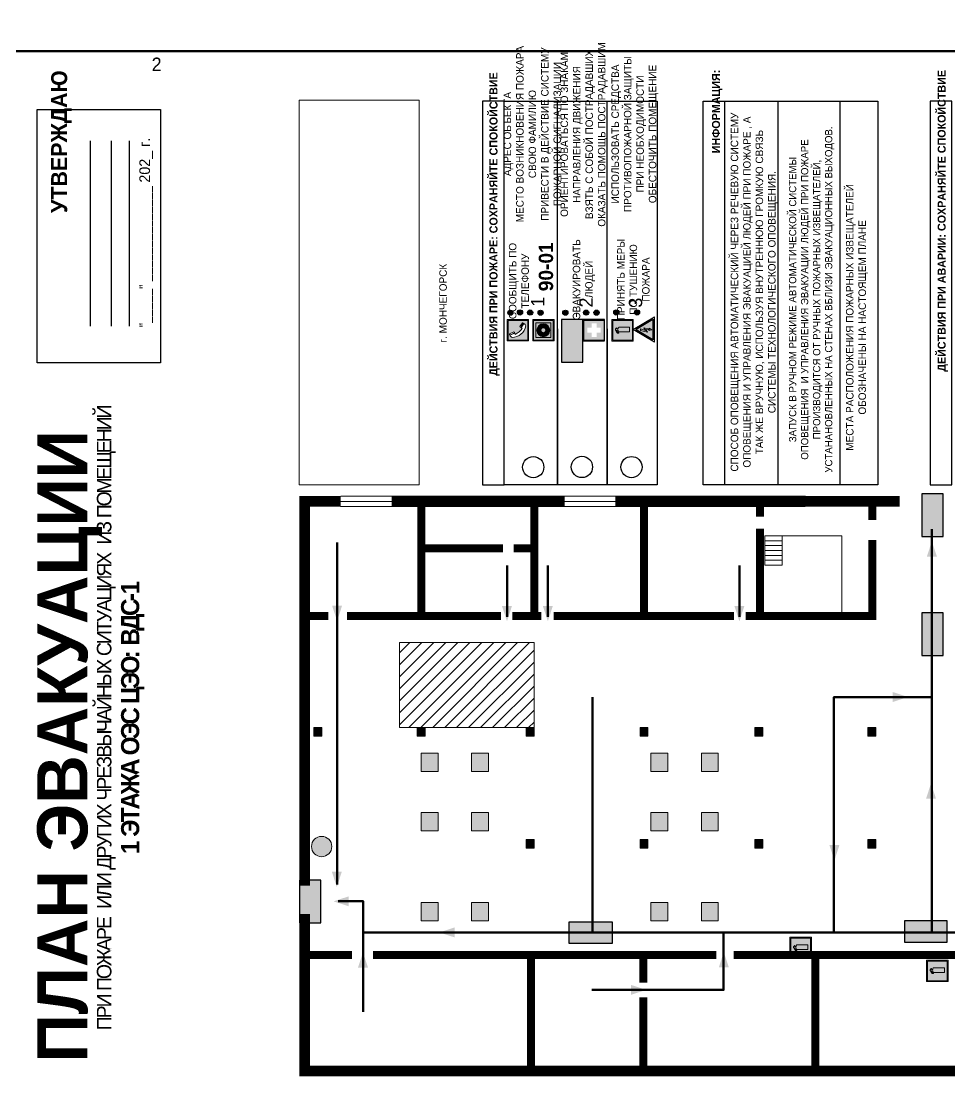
# Model space of a CAD drawing. Header units: millimetres. Extents: x 13114 to 67229, y 22859 to 38520.
# Drawn here: x 39599.9 to 39948, y 24697.9 to 25093.9 of the extents above; entities that cross this region are included whole.
import ezdxf

# ---------------------------------------------------------------- set-up
doc = ezdxf.new("R2010")
doc.units = ezdxf.units.MM
doc.layers.add('План_Штампы', color=7, linetype='Continuous')
doc.styles.add('обычный', font='arial.ttf')
picture_1 = doc.add_image_def('image1.jpg', size_in_pixel=(337, 105))

# ---------------------------------------------------------------- blocks, each defined once
blk = doc.blocks.new('A$C3E6D3DDE')
at = {"lineweight": 5}
h = blk.add_hatch(color=40, dxfattribs=at)
h.paths.add_polyline_path([(24.1, 1.45), (16.46, -11.35), (31.74, -11.35)])
h.paths.add_polyline_path([(24.09, -0.46), (30.03, -10.41), (18.14, -10.41)], flags=16)
h.paths.add_polyline_path([(24.54, -3.08), (23.41, -6.02), (25.13, -5.01), (24.33, -8.5), (24.82, -8.27), (23.79, -9.86), (23.4, -8.04), (23.8, -8.43), (24.04, -6.29), (22.39, -7.25), (23.44, -3.08)], flags=0)
h = blk.add_hatch(color=256, dxfattribs=at)
h.paths.add_polyline_path([(24.37, 0.03, 0.567511), (23.82, 0.03), (17.59, -10.4, 0.582454), (17.86, -10.88), (30.32, -10.88, 0.582149), (30.6, -10.4)])
h.paths.add_polyline_path([(24.09, -0.46), (18.14, -10.41), (30.03, -10.41)], flags=16)
h.paths.add_polyline_path([(24.54, -3.08), (23.41, -6.02), (25.13, -5.01), (24.33, -8.5), (24.82, -8.27), (23.79, -9.86), (23.4, -8.04), (23.8, -8.43), (24.04, -6.29), (22.39, -7.25), (23.44, -3.08)], flags=0)
h = blk.add_hatch(color=40, dxfattribs=at)
h.paths.add_polyline_path([(24.09, -0.46), (18.14, -10.41), (30.03, -10.41)])
h.paths.add_polyline_path([(24.82, -8.27), (23.79, -9.86), (23.4, -8.04), (23.8, -8.43), (24.04, -6.29), (22.39, -7.25), (23.44, -3.08), (24.54, -3.08), (23.41, -6.02), (25.13, -5.01), (24.33, -8.5)], flags=16)
at = {"color": 40, "lineweight": 5}
for p, q in [((16.46, -11.35), (24.1, 1.45)), ((24.1, 1.45), (31.74, -11.35))]:
    blk.add_line(p, q, dxfattribs=at)
at = {"lineweight": 5}
for p, q in [((17.59, -10.4), (23.82, 0.03)), ((24.37, 0.03), (30.6, -10.4)), ((18.14, -10.41), (24.09, -0.46)), ((23.44, -3.08), (22.39, -7.25)), ((22.39, -7.25), (24.04, -6.29)), ((23.41, -6.02), (24.54, -3.08)), ((25.13, -5.01), (23.41, -6.02)), ((24.54, -3.08), (23.44, -3.08)), ((24.04, -6.29), (23.8, -8.43)), ((24.09, -0.46), (30.03, -10.41)), ((24.33, -8.5), (25.13, -5.01)), ((17.86, -10.88), (30.32, -10.88)), ((18.14, -10.41), (30.03, -10.41)), ((23.8, -8.43), (23.4, -8.04)), ((23.4, -8.04), (23.79, -9.86)), ((23.79, -9.86), (24.82, -8.27)), ((24.82, -8.27), (24.33, -8.5))]:
    blk.add_line(p, q, dxfattribs=at)
at = {"color": 50, "lineweight": 5}
blk.add_line((31.74, -11.35), (16.46, -11.35), dxfattribs=at)
blk = doc.blocks.new('A$C456E1F9C')
at = {"lineweight": 5}
h = blk.add_hatch(color=242, dxfattribs=at)
h.paths.add_polyline_path([(0.51, -1.47), (0.51, -13.26), (12.29, -13.26), (12.29, -1.47)])
h.paths.add_polyline_path([(5.42, -4.95, -0.254479), (4.78, -5.4), (3.52, -2.53, -0.209735), (4.23, -2.4)], flags=16)
h.paths.add_polyline_path([(8.53, -8.6), (10.87, -10.17), (10.54, -10.76), (8.03, -9.13, -0.192251)], flags=16)
h.paths.add_polyline_path([(4.61, -5.49, 0.005518), (3.87, -5.72, 0.128647), (7.49, -10.01, 0.00809), (7.83, -9.33), (10.47, -10.97, -0.16736), (8.99, -12.25, -0.327862), (1.95, -3.95, -0.166952), (3.36, -2.62)], flags=16)
at = {"color": 242, "lineweight": 5}
for p, q in [((0, -13.77), (0, -0.97)), ((12.8, -0.97), (0, -0.97)), ((4.61, -5.49), (3.36, -2.62)), ((3.52, -2.53), (4.78, -5.4)), ((4.23, -2.4), (5.42, -4.95)), ((12.8, -13.77), (12.8, -0.97)), ((7.83, -9.33), (10.47, -10.97)), ((8.03, -9.13), (10.54, -10.76)), ((10.81, -10.12), (8.53, -8.6)), ((10.54, -10.76), (10.8, -10.3)), ((10.8, -10.3), (10.81, -10.12)), ((0, -13.77), (12.8, -13.77))]:
    blk.add_line(p, q, dxfattribs=at)
blk.add_lwpolyline([(0.51, -1.47), (12.29, -1.47), (12.29, -13.26), (0.51, -13.26)], close=True, dxfattribs=at)
for centre, radius, start, end in [((4.59, -5.34), 2.99, 114.28453, 152.19739), ((11.12, -3.31), 9.19, 183.99153, 256.60086), ((4.02, -3.27), 0.891, 76.32839, 123.70924), ((14.98, -39.1), 35.17, 107.14873, 108.41345), ((13.86, -0.94), 11.08, 205.55365, 234.87622), ((4.68, -4.59), 0.824, 276.9621, 334.07228), ((-13.31, 0.8), 23.44, 332.54871, 334.40268), ((8.94, -9.5), 0.989, 114.40924, 157.93883), ((7.87, -9.46), 3, 291.92908, 329.9329)]:
    blk.add_arc(centre, radius, start, end, dxfattribs=at)
blk = doc.blocks.new('A$C54414219')
at = {"true_color": 0xffffff}
h = blk.add_hatch(color=7, dxfattribs=at)
h.paths.add_polyline_path([(2.39, -9.45), (2.39, -18.3), (11.23, -18.3), (11.23, -9.45)], flags=0)
h.paths.add_polyline_path([(10.71, -13.87, -1), (2.92, -13.87, -1)], flags=0)
h.paths.add_polyline_path([(8.3, -13.87, -1), (5.33, -13.87, -1)], flags=0)
h.paths.add_polyline_path([(0.41, -7.47), (0.41, -20.27), (13.21, -20.27), (13.21, -7.47)])
h.paths.add_polyline_path([(0.92, -19.77), (12.71, -19.77), (12.71, -7.98), (0.92, -7.98)], flags=16)
h.paths.add_polyline_path([(11.23, -9.45), (11.23, -18.3), (2.39, -18.3), (2.39, -9.45)], flags=0)
at = {"lineweight": 5}
h = blk.add_hatch(color=242, dxfattribs=at)
h.paths.add_polyline_path([(12.71, -7.98), (0.92, -7.98), (0.92, -19.77), (12.71, -19.77)])
h.paths.add_polyline_path([(11.23, -18.3), (2.39, -18.3), (2.39, -9.45), (11.23, -9.45)], flags=16)
h.paths.add_polyline_path([(10.71, -13.87, -1), (2.92, -13.87, -1)], flags=0)
h.paths.add_polyline_path([(8.3, -13.87, -1), (5.33, -13.87, -1)], flags=0)
at = {"true_color": 0xffffff}
h = blk.add_hatch(color=7, dxfattribs=at)
h.paths.add_polyline_path([(2.39, -9.45), (2.39, -18.3), (11.23, -18.3), (11.23, -9.45)])
h.paths.add_polyline_path([(10.71, -13.87, -1), (2.92, -13.87, -1)], flags=16)
h.paths.add_polyline_path([(8.3, -13.87, -1), (5.33, -13.87, -1)], flags=0)
at = {"lineweight": 5}
h = blk.add_hatch(color=242, dxfattribs=at)
h.paths.add_polyline_path([(2.92, -13.87, 1), (10.71, -13.87, 1)])
h.paths.add_polyline_path([(8.3, -13.87, -1), (5.33, -13.87, -1)], flags=16)
at = {"color": 242, "lineweight": 5}
for p, q in [((0.41, -20.27), (0.41, -7.47)), ((0.41, -7.47), (13.21, -7.47)), ((0.41, -7.47), (13.21, -7.47)), ((13.21, -20.27), (13.21, -7.47)), ((0.41, -20.27), (13.21, -20.27))]:
    blk.add_line(p, q, dxfattribs=at)
for points in [[(0.92, -7.98), (12.71, -7.98), (12.71, -19.77), (0.92, -19.77)], [(2.39, -9.45), (11.23, -9.45), (11.23, -18.3), (2.39, -18.3)]]:
    blk.add_lwpolyline(points, close=True, dxfattribs=at)
for radius in [3.89, 1.49]:
    blk.add_circle((6.81, -13.87), radius, dxfattribs=at)
blk = doc.blocks.new('A$C32E8229D')
at = {"true_color": 0xffffff}
blk.add_hatch(color=7, dxfattribs=at).paths.add_polyline_path([(0, 0), (0, -8), (16, -8), (16, 0)])
h = blk.add_hatch(color=126)
h.paths.add_polyline_path([(0.2, -0.2), (15.8, -0.2), (15.8, -7.8), (0.2, -7.8)])
h.paths.add_polyline_path([(13.49, -2.05), (12.08, -2.05), (11.37, -2.63, 0.162397), (11.29, -2.84), (11.29, -3.63), (10.35, -3.63), (10.35, -4.05), (11.68, -4.05), (11.68, -3.48), (12.26, -4.28), (11.29, -5.1), (11.29, -6.78), (11.85, -6.78), (11.85, -5.44), (12.8, -4.64), (12.8, -5.94), (14.46, -5.94), (14.46, -5.39), (13.45, -5.39), (13.45, -3.97), (12.46, -2.59), (13.15, -2.59), (13.69, -3.34), (14.18, -3)], flags=16)
h.paths.add_polyline_path([(10.74, -1.82, 1), (11.8, -1.82, 1)], flags=16)
h.paths.add_polyline_path([(9.39, -3.59), (5.99, -3.59), (6.56, -3.03), (5.91, -3.03), (5.1, -3.83), (5.91, -4.64), (6.56, -4.64), (5.99, -4.09), (9.39, -4.09)], flags=16)
h.paths.add_polyline_path([(4.29, -1.08), (1.72, -1.08), (1.72, -6.6), (4.29, -6.6)], flags=16)
at = {"color": 126}
blk.add_lwpolyline([(16, -8), (0, -8), (0, 0), (16, 0)], close=True, dxfattribs=at)
blk = doc.blocks.new('A$C18900ED3')
h = blk.add_hatch(color=126)
h.paths.add_polyline_path([(-0.18, -0.18), (-7.02, -0.18), (-7.02, -7.02), (-0.18, -7.02)])
h.paths.add_polyline_path([(-5.89, -4.46), (-5.89, -2.77), (-4.46, -2.77), (-4.46, -1.31), (-2.77, -1.31), (-2.77, -2.77), (-1.33, -2.77), (-1.33, -4.46), (-2.77, -4.46), (-2.77, -5.89), (-4.46, -5.89), (-4.46, -4.46)], flags=16)
at = {"color": 126}
for p, q in [((-7.2, 0), (-7.2, -7.2)), ((0, 0), (-7.2, 0)), ((0, -7.2), (0, 0)), ((-7.02, -7.02), (-7.02, -0.18)), ((-7.02, -0.18), (-0.18, -0.18)), ((-0.18, -0.18), (-0.18, -7.02)), ((-0.18, -7.02), (-7.02, -7.02)), ((-7.2, -7.2), (0, -7.2))]:
    blk.add_line(p, q, dxfattribs=at)
blk = doc.blocks.new('A$C3AD82952')
at = {"true_color": 0xf5f5ff}
h = blk.add_hatch(color=7, dxfattribs=at)
h.dxf.hatch_style = 1
h.paths.add_polyline_path([(8.21, 8.73, 0.414214), (7.89, 9.05), (7.22, 9.05), (7.22, 9.92), (7.59, 9.92, 1), (7.57, 10.36), (7.22, 10.36), (7.22, 10.6), (6.43, 10.6), (6.43, 10.36), (6.01, 10.36), (4.74, 9.59), (4.74, 8.69), (4.98, 8.73), (4.98, 9.26), (6.12, 9.91), (6.43, 9.91), (6.43, 9.05), (5.76, 9.05, 0.414214), (5.44, 8.73), (5.44, 2.2), (8.21, 2.2)], flags=0)
h.paths.add_polyline_path([(12.8, 12.8), (0, 12.8), (0, 0), (12.8, 0)])
h.paths.add_polyline_path([(0.51, 12.29), (12.29, 12.29), (12.29, 0.51), (0.51, 0.51)], flags=16)
h.paths.add_polyline_path([(4.74, 9.59), (6.01, 10.36), (6.43, 10.36), (6.43, 10.6), (7.22, 10.6), (7.22, 10.36), (7.59, 10.36, -0.94586), (7.59, 9.92), (7.22, 9.92), (7.22, 9.05), (7.89, 9.05, -0.414214), (8.21, 8.73), (8.21, 2.2), (5.44, 2.2), (5.44, 8.73, -0.414214), (5.76, 9.05), (6.43, 9.05), (6.43, 9.91), (6.12, 9.91), (4.98, 9.26), (4.98, 8.73), (4.74, 8.69)], flags=0)
h = blk.add_hatch(color=242)
h.dxf.hatch_style = 1
h.paths.add_polyline_path([(12.29, 12.29), (0.51, 12.29), (0.51, 0.51), (12.29, 0.51)])
h.paths.add_polyline_path([(4.74, 8.69), (4.74, 9.59), (6.01, 10.36), (6.43, 10.36), (6.43, 10.6), (7.22, 10.6), (7.22, 10.36), (7.59, 10.36, -0.94586), (7.59, 9.92), (7.22, 9.92), (7.22, 9.05), (7.89, 9.05, -0.414214), (8.21, 8.73), (8.21, 2.2), (5.44, 2.2), (5.44, 8.73, -0.414214), (5.76, 9.05), (6.43, 9.05), (6.43, 9.91), (6.12, 9.91), (4.98, 9.26), (4.98, 8.73)], flags=16)
h = blk.add_hatch(color=7, dxfattribs=at)
h.dxf.hatch_style = 1
h.paths.add_polyline_path([(8.21, 8.73, 0.414214), (7.89, 9.05), (7.22, 9.05), (7.22, 9.92), (7.59, 9.92, 1), (7.57, 10.36), (7.22, 10.36), (7.22, 10.6), (6.43, 10.6), (6.43, 10.36), (6.01, 10.36), (4.74, 9.59), (4.74, 8.69), (4.98, 8.73), (4.98, 9.26), (6.12, 9.91), (6.43, 9.91), (6.43, 9.05), (5.76, 9.05, 0.414214), (5.44, 8.73), (5.44, 2.2), (8.21, 2.2)])
at = {"color": 242, "lineweight": 5}
for p, q in [((0, 0), (0, 12.8)), ((0, 12.8), (12.8, 12.8)), ((12.8, 0), (12.8, 12.8)), ((6.01, 10.36), (4.74, 9.59)), ((4.74, 9.59), (4.74, 8.69)), ((4.74, 8.69), (4.98, 8.73)), ((4.98, 9.26), (6.12, 9.91)), ((4.98, 8.73), (4.98, 9.26)), ((5.44, 2.2), (5.44, 8.73)), ((5.76, 9.05), (6.43, 9.05)), ((6.01, 10.36), (6.43, 10.36)), ((6.12, 9.91), (6.43, 9.91)), ((7.22, 10.6), (6.43, 10.6)), ((6.43, 10.6), (6.43, 10.36)), ((6.43, 9.91), (6.43, 9.05)), ((7.22, 10.36), (7.22, 10.6)), ((7.59, 10.36), (7.22, 10.36)), ((7.22, 9.05), (7.22, 9.92)), ((7.59, 9.92), (7.22, 9.92)), ((7.89, 9.05), (7.22, 9.05)), ((8.21, 2.2), (8.21, 8.73)), ((0, 0), (12.8, 0)), ((5.44, 2.2), (8.21, 2.2))]:
    blk.add_line(p, q, dxfattribs=at)
blk.add_lwpolyline([(0.51, 12.29), (12.29, 12.29), (12.29, 0.51), (0.51, 0.51)], close=True, dxfattribs=at)
for centre, radius, start, end in [((5.76, 8.73), 0.32, 90, 180), ((7.58, 10.14), 0.223, 273.18746, 86.81254), ((7.89, 8.73), 0.32, 0, 90)]:
    blk.add_arc(centre, radius, start, end, dxfattribs=at)
blk = doc.blocks.new('A$C7B8C2D5B')
at = {"lineweight": 0}
h = blk.add_hatch(color=5, dxfattribs=at)
h.dxf.hatch_style = 1
h.paths.add_polyline_path([(1.4, -3.02, 1), (-2.11, -3.02, 1)])
at = {"color": 5, "lineweight": 0}
blk.add_circle((-0.36, -3.02), 1.75, dxfattribs=at)
blk = doc.blocks.new('A$C7B4425F7')
at = {"true_color": 0xffffff}
blk.add_hatch(color=7, dxfattribs=at).paths.add_polyline_path([(0, 0), (-16, 0), (-16, -8), (0, -8)])
h = blk.add_hatch(color=126)
h.paths.add_polyline_path([(-0.2, -0.2), (-15.8, -0.2), (-15.8, -7.8), (-0.2, -7.8)])
h.paths.add_polyline_path([(-11.76, -2.03), (-11.76, -3.66), (-11.17, -3.66, -0.568275), (-11.17, -6.18), (-12.58, -6.18), (-12.58, -2.03)], flags=16)
h.paths.add_polyline_path([(-13.33, -4.12, -0.495768), (-13.59, -6.18), (-15.03, -6.18), (-15.03, -2.03), (-13.59, -2.03, -0.487973)], flags=16)
h.paths.add_polyline_path([(-10.25, -2.03), (-9.48, -2.03), (-9.48, -6.18), (-10.25, -6.18)], flags=16)
h.paths.add_polyline_path([(-13.84, -3.69), (-14.24, -3.69), (-14.24, -3.03), (-13.9, -3.03, -0.692621)], flags=0)
h.paths.add_polyline_path([(-9.15, -2.03), (-8.4, -2.03), (-8.04, -3.07), (-7.68, -2.03), (-6.93, -2.03), (-7.64, -4.1), (-6.93, -6.18), (-7.68, -6.18), (-8.04, -5.14), (-8.4, -6.18), (-9.15, -6.18), (-8.44, -4.1)], flags=16)
h.paths.add_polyline_path([(-11.76, -4.46), (-11.42, -4.46, -0.692621), (-11.36, -5.12), (-11.76, -5.12)], flags=0)
h.paths.add_polyline_path([(-13.9, -5.2), (-14.24, -5.2), (-14.24, -4.55), (-13.84, -4.55, -0.708038)], flags=0)
edge = h.paths.add_edge_path(flags=16)
edge.add_ellipse((-5.51, -4.08), major_axis=(0, 2.05), ratio=0.586184, start_angle=0, end_angle=360)
edge = h.paths.add_edge_path(flags=0)
edge.add_ellipse((-5.51, -4.08), major_axis=(0, 1.14), ratio=0.454828, start_angle=0, end_angle=360)
h.paths.add_polyline_path([(-4.13, -4.96, 0.377264), (-3.48, -4.52, 0.0555), (-3.16, -2.03), (-1.66, -2.03), (-1.66, -4.96), (-0.96, -4.96), (-0.96, -7.01), (-1.75, -7.01), (-1.75, -6.18), (-3.3, -6.18), (-3.3, -7.02), (-4.13, -7.02)], flags=16)
h.paths.add_polyline_path([(-2.73, -2.91), (-2.28, -2.91), (-2.28, -4.96), (-3.05, -4.96, 0.079136)], flags=0)
at = {"color": 126}
blk.add_lwpolyline([(-16, -8), (0, -8), (0, 0), (-16, 0)], close=True, dxfattribs=at)

msp = doc.modelspace()

# ---------------------------------------------------------------- hatches: boundary and pattern name
at = {"lineweight": 0}
h = msp.add_hatch(color=256, dxfattribs=at)
h.dxf.hatch_style = 1
h.paths.add_polyline_path([(39783.26, 24983.65, 1), (39783.26, 24985.58, 1)])
h = msp.add_hatch(color=256, dxfattribs=at)
h.dxf.hatch_style = 1
h.paths.add_polyline_path([(39786.84, 24983.75, 1), (39786.84, 24985.68, 1)])
h = msp.add_hatch(color=256, dxfattribs=at)
h.dxf.hatch_style = 1
h.paths.add_polyline_path([(39790.65, 24983.71, 1), (39790.65, 24985.65, 1)])
h = msp.add_hatch(color=256, dxfattribs=at)
h.dxf.hatch_style = 1
h.paths.add_polyline_path([(39794.58, 24983.63, 1), (39794.58, 24985.56, 1)])
h = msp.add_hatch(color=256, dxfattribs=at)
h.dxf.hatch_style = 1
h.paths.add_polyline_path([(39803.85, 24983.64, 1), (39803.85, 24985.57, 1)])
h = msp.add_hatch(color=256, dxfattribs=at)
h.dxf.hatch_style = 1
h.paths.add_polyline_path([(39811.63, 24983.68, 1), (39811.63, 24985.62, 1)])
h = msp.add_hatch(color=256, dxfattribs=at)
h.dxf.hatch_style = 1
h.paths.add_polyline_path([(39815.53, 24983.68, 1), (39815.53, 24985.61, 1)])
h = msp.add_hatch(color=256, dxfattribs=at)
h.dxf.hatch_style = 1
h.paths.add_polyline_path([(39822.95, 24983.73, 1), (39822.95, 24985.67, 1)])
h = msp.add_hatch(color=256, dxfattribs=at)
h.dxf.hatch_style = 1
h.paths.add_polyline_path([(39830.72, 24983.74, 1), (39830.72, 24985.67, 1)])
h = msp.add_hatch(dxfattribs=at)
h.set_pattern_fill('ANSI31', color=256)
h.set_pattern_definition([(45, (-5124.5903, 20334.6388), (-2.24506403, 2.24506403), [])])
h.paths.add_polyline_path([(39741.73, 24829.15), (39748.35, 24829.15), (39748.35, 24829.15), (39751.32, 24829.15), (39792.13, 24829.15), (39792.13, 24860.99), (39741.73, 24860.99)])
h = msp.add_hatch(color=256, dxfattribs=at)
h.dxf.hatch_style = 1
h.paths.add_polyline_path([(39712.6, 24825.94), (39712.6, 24829.15), (39709.63, 24829.15), (39709.63, 24825.94)])
h = msp.add_hatch(color=256, dxfattribs=at)
h.dxf.hatch_style = 1
h.paths.add_polyline_path([(39751.32, 24825.94), (39751.32, 24829.15), (39748.35, 24829.15), (39748.35, 24825.94)])
h = msp.add_hatch(color=256, dxfattribs=at)
h.dxf.hatch_style = 1
h.paths.add_polyline_path([(39792.13, 24825.94), (39792.13, 24829.15), (39789.16, 24829.15), (39789.16, 24825.94)])
h = msp.add_hatch(color=256, dxfattribs=at)
h.dxf.hatch_style = 1
h.paths.add_polyline_path([(39834.82, 24825.94), (39834.82, 24829.15), (39831.84, 24829.15), (39831.84, 24825.94)])
h = msp.add_hatch(color=256, dxfattribs=at)
h.dxf.hatch_style = 1
h.paths.add_polyline_path([(39877.85, 24825.94), (39877.85, 24829.15), (39874.88, 24829.15), (39874.88, 24825.94)])
h = msp.add_hatch(color=256, dxfattribs=at)
h.dxf.hatch_style = 1
h.paths.add_polyline_path([(39920.15, 24825.94), (39920.15, 24829.15), (39917.18, 24829.15), (39917.18, 24825.94)])
h = msp.add_hatch(color=256, dxfattribs=at)
h.dxf.hatch_style = 1
h.paths.add_polyline_path([(39749.81, 24812.68), (39756.16, 24812.68), (39756.16, 24819.54), (39749.81, 24819.54)])
h = msp.add_hatch(color=256, dxfattribs=at)
h.dxf.hatch_style = 1
h.paths.add_polyline_path([(39768.69, 24812.68), (39775.04, 24812.68), (39775.04, 24819.54), (39768.69, 24819.54)])
h = msp.add_hatch(color=256, dxfattribs=at)
h.dxf.hatch_style = 1
h.paths.add_polyline_path([(39835.94, 24812.68), (39842.29, 24812.68), (39842.29, 24819.54), (39835.94, 24819.54)])
h = msp.add_hatch(color=256, dxfattribs=at)
h.dxf.hatch_style = 1
h.paths.add_polyline_path([(39854.82, 24812.68), (39861.17, 24812.68), (39861.17, 24819.54), (39854.82, 24819.54)])
h = msp.add_hatch(color=256, dxfattribs=at)
h.dxf.hatch_style = 1
h.paths.add_polyline_path([(39749.81, 24790.46), (39756.16, 24790.46), (39756.16, 24797.32), (39749.81, 24797.32)])
h = msp.add_hatch(color=256, dxfattribs=at)
h.dxf.hatch_style = 1
h.paths.add_polyline_path([(39768.69, 24790.46), (39775.04, 24790.46), (39775.04, 24797.32), (39768.69, 24797.32)])
h = msp.add_hatch(color=256, dxfattribs=at)
h.dxf.hatch_style = 1
h.paths.add_polyline_path([(39835.94, 24790.46), (39842.29, 24790.46), (39842.29, 24797.32), (39835.94, 24797.32)])
h = msp.add_hatch(color=256, dxfattribs=at)
h.dxf.hatch_style = 1
h.paths.add_polyline_path([(39854.82, 24790.46), (39861.17, 24790.46), (39861.17, 24797.32), (39854.82, 24797.32)])
h = msp.add_hatch(color=256, dxfattribs=at)
h.dxf.hatch_style = 1
h.paths.add_polyline_path([(39792.13, 24783.95), (39792.13, 24787.17), (39789.16, 24787.17), (39789.16, 24783.95)])
h = msp.add_hatch(color=256, dxfattribs=at)
h.dxf.hatch_style = 1
h.paths.add_polyline_path([(39834.82, 24783.95), (39834.82, 24787.17), (39831.84, 24787.17), (39831.84, 24783.95)])
h = msp.add_hatch(color=256, dxfattribs=at)
h.dxf.hatch_style = 1
h.paths.add_polyline_path([(39877.85, 24783.95), (39877.85, 24787.17), (39874.88, 24787.17), (39874.88, 24783.95)])
h = msp.add_hatch(color=256, dxfattribs=at)
h.dxf.hatch_style = 1
h.paths.add_polyline_path([(39920.15, 24783.95), (39920.15, 24787.17), (39917.18, 24787.17), (39917.18, 24783.95)])
h = msp.add_hatch(color=256, dxfattribs=at)
h.dxf.hatch_style = 1
h.paths.add_polyline_path([(39749.81, 24756.68), (39756.16, 24756.68), (39756.16, 24763.54), (39749.81, 24763.54)])
h = msp.add_hatch(color=256, dxfattribs=at)
h.dxf.hatch_style = 1
h.paths.add_polyline_path([(39768.69, 24756.68), (39775.04, 24756.68), (39775.04, 24763.54), (39768.69, 24763.54)])
h = msp.add_hatch(color=256, dxfattribs=at)
h.dxf.hatch_style = 1
h.paths.add_polyline_path([(39835.94, 24756.68), (39842.29, 24756.68), (39842.29, 24763.54), (39835.94, 24763.54)])
h = msp.add_hatch(color=256, dxfattribs=at)
h.dxf.hatch_style = 1
h.paths.add_polyline_path([(39854.82, 24756.68), (39861.17, 24756.68), (39861.17, 24763.54), (39854.82, 24763.54)])

# ---------------------------------------------------------------- linework, layer by layer
at = {"color": 6, "lineweight": 100}
for points in [[(39586.42, 25477.6), (40186.42, 25477.6), (40186.42, 25082.6), (39586.42, 25082.6)], [(39586.42, 25477.6), (40186.42, 25477.6), (40186.42, 25082.6), (39586.42, 25082.6)], [(39586.42, 25082.6), (40186.42, 25082.6), (40186.42, 24687.6), (39586.42, 24687.6)], [(39586.42, 25082.6), (40186.42, 25082.6), (40186.42, 24687.6), (39586.42, 24687.6)]]:
    msp.add_lwpolyline(points, close=True, dxfattribs=at)
for points in [[(39780.9, 24920.1), (39780.9, 25063.87), (39772.85, 25063.87), (39772.85, 24920.1)], [(39780.9, 24920.1), (39780.9, 25063.87), (39838.3, 25063.87), (39838.3, 24920.1)], [(39948.67, 24920.1), (39948.67, 25063.87), (39940.62, 25063.87), (39940.62, 24920.1)], [(39605.88, 24965.77), (39605.88, 25060.77), (39652.09, 25060.77), (39652.09, 24965.77)]]:
    msp.add_lwpolyline(points, close=True)
for points in [[(39800.9, 24978.52), (39800.9, 24920.1), (39800.9, 25063.87)], [(39819.47, 24978.52), (39819.47, 24920.1), (39819.47, 25063.87)], [(39625.93, 24979.52), (39625.93, 25049.05)], [(39633.69, 24979.52), (39633.69, 25049.05)], [(39640.48, 24979.52), (39640.48, 25049.05)]]:
    msp.add_lwpolyline(points)
at = {"color": 0}
msp.add_lwpolyline([(39855.53, 24920.1), (39855.53, 25063.87), (39920.98, 25063.87), (39920.98, 24920.1)], close=True, dxfattribs=at)
for points in [[(39863.58, 24920.1), (39863.58, 25063.87)], [(39883.58, 24920.1), (39883.58, 25063.87)], [(39906.83, 24920.1), (39906.83, 25063.87)]]:
    msp.add_lwpolyline(points, dxfattribs=at)
at = {"lineweight": 0}
for points, const_width in [([(39706.19, 24769.9), (39706.19, 24913.92), (39719.7, 24913.92)], 4), ([(39738.75, 24913.92), (39803.65, 24913.92)], 4), ([(39749.93, 24870.94), (39749.93, 24914.4), (39749.93, 24896.3), (39780.53, 24896.3)], 3), ([(39784.44, 24896.3), (39792.24, 24896.3), (39792.24, 24912.37), (39792.24, 24870.94)], 3), ([(39822.6, 24913.92), (39929.2, 24913.92)], 4), ([(39833.31, 24870.94), (39833.31, 24912.69)], 3), ([(39876.75, 24908.18), (39876.75, 24913.04)], 3), ([(39918.88, 24906.92), (39918.88, 24912.99)], 3), ([(39876.75, 24870.94), (39876.75, 24903.64)], 3), ([(39871.37, 24870.94), (39918.88, 24870.94), (39918.88, 24899.46)], 3), ([(39706.19, 24870.94), (39715, 24870.94)], 3), ([(39721.96, 24870.94), (39779.68, 24870.94)], 3), ([(39784.01, 24870.94), (39794.84, 24870.94)], 3), ([(39799.48, 24870.94), (39867.02, 24870.94)], 3), ([(39986.83, 24700.47), (39706.19, 24700.47), (39706.19, 24759.33)], 4), ([(39706.83, 24743.89), (39723.83, 24743.89)], 3), ([(39731.78, 24743.89), (39860.46, 24743.89)], 3), ([(39790.95, 24743.89), (39790.95, 24700.47)], 3), ([(39833.04, 24743.89), (39833.04, 24733.56)], 3), ([(39866.89, 24743.89), (39971.43, 24743.89)], 3), ([(39897.59, 24743.89), (39897.59, 24700.47)], 3), ([(39833.04, 24728.07), (39833.04, 24700.47)], 3)]:
    msp.add_lwpolyline(points, dxfattribs=dict(at, const_width=const_width))
for points in [[(39719.65, 24915.85), (39893.84, 24915.85)], [(39719.7, 24913.92), (39893.88, 24913.92)], [(39719.54, 24911.99), (39893.73, 24911.99)], [(39885.14, 24901.01), (39907.53, 24901.01), (39907.53, 24871.63)]]:
    msp.add_lwpolyline(points, dxfattribs=at)
for points in [[(39878.57, 24899.18), (39885.14, 24899.18), (39885.14, 24901.01), (39878.57, 24901.01)], [(39878.57, 24897.35), (39885.14, 24897.35), (39885.14, 24899.18), (39878.57, 24899.18)], [(39878.57, 24895.51), (39885.14, 24895.51), (39885.14, 24897.35), (39878.57, 24897.35)], [(39878.57, 24893.68), (39885.14, 24893.68), (39885.14, 24895.51), (39878.57, 24895.51)], [(39878.57, 24891.85), (39885.14, 24891.85), (39885.14, 24893.68), (39878.57, 24893.68)], [(39878.57, 24890.02), (39885.14, 24890.02), (39885.14, 24891.85), (39878.57, 24891.85)], [(39741.73, 24860.99), (39792.13, 24860.99), (39792.13, 24829.15), (39741.73, 24829.15)], [(39709.63, 24825.94), (39712.6, 24825.94), (39712.6, 24829.15), (39709.63, 24829.15)], [(39748.35, 24825.94), (39751.32, 24825.94), (39751.32, 24829.15), (39748.35, 24829.15)], [(39789.16, 24825.94), (39792.13, 24825.94), (39792.13, 24829.15), (39789.16, 24829.15)], [(39831.84, 24825.94), (39834.82, 24825.94), (39834.82, 24829.15), (39831.84, 24829.15)], [(39874.88, 24825.94), (39877.85, 24825.94), (39877.85, 24829.15), (39874.88, 24829.15)], [(39917.18, 24825.94), (39920.15, 24825.94), (39920.15, 24829.15), (39917.18, 24829.15)], [(39749.81, 24812.68), (39756.16, 24812.68), (39756.16, 24819.54), (39749.81, 24819.54)], [(39768.69, 24812.68), (39775.04, 24812.68), (39775.04, 24819.54), (39768.69, 24819.54)], [(39835.94, 24812.68), (39842.29, 24812.68), (39842.29, 24819.54), (39835.94, 24819.54)], [(39854.82, 24812.68), (39861.17, 24812.68), (39861.17, 24819.54), (39854.82, 24819.54)], [(39749.81, 24790.46), (39756.16, 24790.46), (39756.16, 24797.32), (39749.81, 24797.32)], [(39768.69, 24790.46), (39775.04, 24790.46), (39775.04, 24797.32), (39768.69, 24797.32)], [(39835.94, 24790.46), (39842.29, 24790.46), (39842.29, 24797.32), (39835.94, 24797.32)], [(39854.82, 24790.46), (39861.17, 24790.46), (39861.17, 24797.32), (39854.82, 24797.32)], [(39789.16, 24783.95), (39792.13, 24783.95), (39792.13, 24787.17), (39789.16, 24787.17)], [(39831.84, 24783.95), (39834.82, 24783.95), (39834.82, 24787.17), (39831.84, 24787.17)], [(39874.88, 24783.95), (39877.85, 24783.95), (39877.85, 24787.17), (39874.88, 24787.17)], [(39917.18, 24783.95), (39920.15, 24783.95), (39920.15, 24787.17), (39917.18, 24787.17)], [(39749.81, 24756.68), (39756.16, 24756.68), (39756.16, 24763.54), (39749.81, 24763.54)], [(39768.69, 24756.68), (39775.04, 24756.68), (39775.04, 24763.54), (39768.69, 24763.54)], [(39835.94, 24756.68), (39842.29, 24756.68), (39842.29, 24763.54), (39835.94, 24763.54)], [(39854.82, 24756.68), (39861.17, 24756.68), (39861.17, 24763.54), (39854.82, 24763.54)]]:
    msp.add_lwpolyline(points, close=True, dxfattribs=at)
at = {"color": 126, "lineweight": 100, "true_color": 0x008754}
for points in [[(39941.18, 24903.46), (39941.18, 24752.39)], [(39718.33, 24898.56), (39718.33, 24770.38)], [(39781.98, 24870.6), (39781.98, 24889.89)], [(39797.3, 24870.6), (39797.3, 24889.89)], [(39869.08, 24870.6), (39869.08, 24889.89)], [(39813.99, 24840.57), (39813.99, 24752.39)], [(39904.53, 24752.39), (39904.53, 24840.57), (39941.18, 24840.57)], [(39718.76, 24764.11), (39728.07, 24764.11), (39728.07, 24722.58)], [(39728.07, 24752.39), (40054.74, 24752.39), (40054.74, 24704.83)], [(39813.71, 24730.86), (39863.18, 24730.86), (39863.18, 24752.39)]]:
    msp.add_lwpolyline(points, dxfattribs=at)
for centre, radius in [((39783.26, 24984.61), 0.966), ((39786.84, 24984.72), 0.966), ((39790.65, 24984.68), 0.966), ((39794.58, 24984.6), 0.966), ((39803.85, 24984.61), 0.966), ((39811.63, 24984.65), 0.966), ((39815.53, 24984.64), 0.966), ((39822.95, 24984.7), 0.966), ((39830.72, 24984.71), 0.966), ((39791.82, 24926.73), 3.98), ((39810.05, 24926.82), 3.98), ((39828.63, 24926.76), 3.98)]:
    msp.add_circle(centre, radius)
at = {"layer": 'План_Штампы', "color": 126, "true_color": 0x008754}
for points in [[(39943.09, 24893.24), (39939.35, 24893.25), (39941.21, 24898.98)], [(39716.43, 24874.85), (39720.17, 24874.84), (39718.32, 24869.1)], [(39780.1, 24874.71), (39783.84, 24874.7), (39781.98, 24868.97)], [(39795.41, 24874.71), (39799.15, 24874.7), (39797.3, 24868.97)], [(39867.19, 24874.71), (39870.93, 24874.7), (39869.08, 24868.97)], [(39926.55, 24838.72), (39926.56, 24842.46), (39932.29, 24840.61)], [(39942.77, 24802.46), (39939.03, 24802.47), (39940.89, 24808.21)], [(39902.81, 24785.1), (39906.55, 24785.09), (39904.7, 24779.36)], [(39716.33, 24775.13), (39720.06, 24775.12), (39718.21, 24769.38)], [(39722.7, 24765.92), (39722.69, 24762.18), (39716.96, 24764.03)], [(39762.34, 24754.26), (39762.33, 24750.52), (39756.59, 24752.37)], [(39729.88, 24739.18), (39726.14, 24739.19), (39728, 24744.93)], [(39865.11, 24739.26), (39861.37, 24739.27), (39863.23, 24745.01)], [(39828.42, 24728.98), (39828.43, 24732.72), (39834.16, 24730.86)]]:
    msp.add_solid(points, dxfattribs=at)

# ---------------------------------------------------------------- block references
at = {"rotation": 90}
for name, p, xscale, yscale, zscale in [('A$C456E1F9C', (39781.44, 24974.06), 0.625, 0.625, 0.625), ('A$C54414219', (39786.93, 24973.8), 0.625, 0.625, 0.625), ('A$C18900ED3', (39810.57, 24982.06), 1.111111111007631, 1.111111111007631, 1.111111111007631), ('A$C3AD82952', (39829.3, 24974.01), 0.625, 0.625, 0.625), ('A$C3E6D3DDE', (39830.11, 24963.29), 0.625, 0.625, 0.625), ('A$C3AD82952', (39896.04, 24742.55), 0.625, 0.625, 0.625), ('A$C3AD82952', (39947.26, 24733.98), 0.625, 0.625, 0.625)]:
    msp.add_blockref(name, p, dxfattribs=dict(at, xscale=xscale, yscale=yscale, zscale=zscale))
at = {"xscale": -1, "rotation": 90}
msp.add_blockref('A$C32E8229D', (39802.42, 24982.06), dxfattribs=at)
at = {"xscale": 2.177419353276491, "yscale": 2.177419353276491, "zscale": 2.177419353276491}
msp.add_blockref('A$C7B8C2D5B', (39713.29, 24791.15), dxfattribs=at)
at = {"layer": 'План_Штампы', "rotation": 90}
for p in [(39937.5, 24916.73), (39704.18, 24771.93)]:
    msp.add_blockref('A$C7B4425F7', p, dxfattribs=at)
at = {"layer": 'План_Штампы', "color": 126, "true_color": 0x008754, "xscale": -1, "rotation": 90}
msp.add_blockref('A$C32E8229D', (39937.41, 24872.14), dxfattribs=at)
at = {"layer": 'План_Штампы', "color": 126, "true_color": 0x008754, "xscale": 1.012510887696, "yscale": 1.012510887696, "zscale": 1.012510887696, "rotation": 359.9978653237144}
msp.add_blockref('A$C32E8229D', (39805.25, 24756.34), dxfattribs=at)
at = {"layer": 'План_Штампы', "color": 126, "true_color": 0x008754, "xscale": -1}
msp.add_blockref('A$C32E8229D', (39946.98, 24756.75), dxfattribs=at)

# ---------------------------------------------------------------- texts
at = {"lineweight": 0, "rotation": 90, "style": 'обычный'}
for s, insert, char_height, width, attachment_point in [('\\pi-8.4,l8.4,t8.4;{\\fProxima Nova Rg|b0|i0|c204|p2;АДРЕС ОБЪЕКТА\\PМЕСТО ВОЗНИКНОВЕНИЯ ПОЖАРА \\PСВОЮ ФАМИЛИЮ\\PПРИВЕСТИ В ДЕЙСТВИЕ СИСТЕМУ \\PПОЖАРНОЙ СИГНАЛИЗАЦИИ}', (39791.88, 25051.56), 2.8, 126.6484, 5), ('\\pi-8.4,l8.4,t8.4;{\\fProxima Nova Rg|b0|i0|c204|p2;ОРИЕНТИРОВАТЬСЯ ПО ЗНАКАМ \\PНАПРАВЛЕНИЯ ДВИЖЕНИЯ\\PВЗЯТЬ С СОБОЙ ПОСТРАДАВШИХ\\PОКАЗАТЬ ПОМОЩЬ ПОСТРАДАВШИМ}', (39810.86, 25051.42), 2.8, 126.6484, 5), ('\\pi-8.4,l8.4,t8.4;{\\fProxima Nova Rg|b0|i0|c204|p2;ИСПОЛЬЗОВАТЬ СРЕДСТВА \\PПРОТИВОПОЖАРНОЙ ЗАЩИТЫ \\PПРИ НЕОБХОДИМОСТИ \\PОБЕСТОЧИТЬ ПОМЕЩЕНИЕ}', (39829.93, 25051.58), 2.8, 126.6484, 5), ('\\pi-18,l18,t18;{\\fProxima Nova Rg|b1|i0|c204|p2;УТВЕРЖДАЮ\\H1.1997x; }', (39615, 25048.71), 6, 126.6484, 5), ('{\\fProxima Nova Rg|b1|i0|c204|p2;ИНФОРМАЦИЯ:\\H1.1997x; }', (39860.73, 25060.01), 3, 175.1736, 5), ('{\\fProxima Nova Rg|b1|i0|c204|p2;ДЕЙСТВИЯ ПРИ АВАРИИ: СОХРАНЯЙТЕ СПОКОЙСТВИЕ\\H1.6644x; }', (39945.31, 25019.05), 3, 175.1736, 5), ('{\\fProxima Nova Rg|b1|i0|c204|p2;ДЕЙСТВИЯ ПРИ ПОЖАРЕ: СОХРАНЯЙТЕ СПОКОЙСТВИЕ\\H1.6644x; }', (39777.35, 25017.82), 3, 175.1736, 5), ('{\\fProxima Nova Rg|b0|i0|c204|p2;СПОСОБ ОПОВЕЩЕНИЯ АВТОМАТИЧЕСКИЙ ЧЕРЕЗ РЕЧЕВУЮ СИСТЕМУ ОПОВЕЩЕНИЯ И УПРАВЛЕНИЯ ЭВАКУАЦИЕЙ ЛЮДЕЙ ПРИ ПОЖАРЕ , А ТАК ЖЕ ВРУЧНУЮ, ИСПОЛЬЗУЯ ВНУТРЕННЮЮ ГРОМКУЮ СВЯЗЬ СИСТЕМЫ ТЕХНОЛОГИЧЕСКОГО ОПОВЕЩЕНИЯ.}', (39874.63, 24992.34), 2.8, 137.0334, 5), ('{\\fProxima Nova Rg|b0|i0|c204|p2;\\P\\pt8.1;ЗАПУСК В РУЧНОМ РЕЖИМЕ АВТОМАТИЧЕСКОЙ СИСТЕМЫ ОПОВЕЩЕНИЯ  И УПРАВЛЕНИЯ ЭВАКУАЦИИ ЛЮДЕЙ ПРИ ПОЖАРЕ ПРОИЗВОДИТСЯ ОТ РУЧНЫХ ПОЖАРНЫХ ИЗВЕЩАТЕЛЕЙ, УСТАНАНОВЛЕННЫХ НА СТЕНАХ ВБЛИЗИ ЭВАКУАЦИОННЫХ ВЫХОДОВ. }', (39893.92, 24989.55), 2.7, 131.4512, 5), ('{\\fArial Narrow|b0|i0|c204|p34;"_____" ______________ \\fProxima Nova Rg|b0|i0|c204|p2;202_ г. }', (39646.76, 25014.67), 4, 78.6503, 5), ('\\pt8.4;{\\fProxima Nova Rg|b0|i0|c204|p2;\\PМЕСТА РАСПОЛОЖЕНИЯ ПОЖАРНЫХ ИЗВЕЩАТЕЛЕЙ ОБОЗНАЧЕНЫ НА НАСТОЯЩЕМ ПЛАНЕ}', (39910.84, 24982.86), 2.8, 118.5618, 5), ('{\\fProxima Nova Rg|b0|i0|c204|p2;ЭВАКУИРОВАТЬ \\PЛЮДЕЙ}', (39810.77, 24997.09), 2.8, 126.6484, 5), ('{\\fProxima Nova Rg|b0|i0|c204|p2;ПРИНЯТЬ МЕРЫ \\PПО ТУШЕНИЮ \\PПОЖАРА}', (39829.35, 24997.06), 2.8, 126.6484, 5), ('{\\fProxima Nova Rg|b0|i0|c204|p2;СООБЩИТЬ ПО \\PТЕЛЕФОНУ}', (39786.45, 24996.49), 2.8, 126.6484, 5), ('{\\fProxima Nova Rg|b1|i0|c204|p2;\\H1.0714x;90-01\\fProxima Nova Rg|b0|i0|c204|p2;\\H0.93331x; \\H1.3449x; }', (39796.61, 25001.82), 5, 126.6484, 5), ('\\pi-8.4,l8.4,t8.4;{\\fProxima Nova Rg|b0|i0|c204|p2;г. МОНЧЕГОРСК\\H1.1997x; }', (39758.03, 24988.19), 2.8, 126.6484, 5), ('{\\fProxima Nova Rg|b0|i0|c204|p2;1\\H1.1667x; }', (39793.49, 24988.73), 5, 126.6484, 5), ('{\\fProxima Nova Rg|b0|i0|c204|p2;2\\H1.1967x; }', (39811.6, 24988.44), 5, 126.6484, 5), ('{\\fProxima Nova Rg|b0|i0|c204|p2;3\\H1.1967x; }', (39830.17, 24988.38), 5, 126.6484, 5), ('{\\fProxima Nova Rg|b1|i0|c204|p2;ПЛАН ЭВАКУАЦИИ}', (39605.93, 24703.66), 18.81, 422.276, 1)]:
    msp.add_mtext(s, dxfattribs=dict(at, insert=insert, char_height=char_height, width=width, attachment_point=attachment_point))
at = {"lineweight": 0, "insert": (39650.66, 25077.7), "char_height": 5, "width": 126.6484, "attachment_point": 5, "style": 'обычный'}
msp.add_mtext('{\\fProxima Nova Rg|b0|i0|c204|p2;2\\H1.1967x; }', dxfattribs=at)
at = {"color": 0, "lineweight": 0, "insert": (39628.12, 24832.57), "char_height": 6.8, "width": 381.8334, "attachment_point": 5, "rotation": 90, "style": 'обычный'}
msp.add_mtext('{\\fArial Black|b1|i0|c204|p34;\\H2x;\\T0.85;  \\fArial Narrow|b0|i0|c204|p34;\\H0.8x;\\W0.9;\\P\\fProxima Nova Rg|b0|i0|c204|p2;\\H0.5x;\\W1;\\C256;ПРИ ПОЖАРЕ  ИЛИ ДРУГИХ ЧРЕЗВЫЧАЙНЫХ СИТУАЦИЯХ  ИЗ ПОМЕЩЕНИЙ \\fProxima Nova Rg|b1|i0|c204|p2;\\H1.25x;\\P1 ЭТАЖА ОЭС ЦЭО: ВДС-\\fProxima Nova Rg|b1|i0|c0|p2;1}', dxfattribs=at)

# ---------------------------------------------------------------- pictures from other files: only their frames are drawn
at = {"color": 7, "lineweight": 0, "true_color": 0xf5f5ff}
image = msp.add_image(picture_1, insert=(39749, 24920.1), size_in_units=(144.19, 44.92), rotation=90, dxfattribs=at)
image.dxf.flags = 7

doc.saveas('drawing.dxf')
